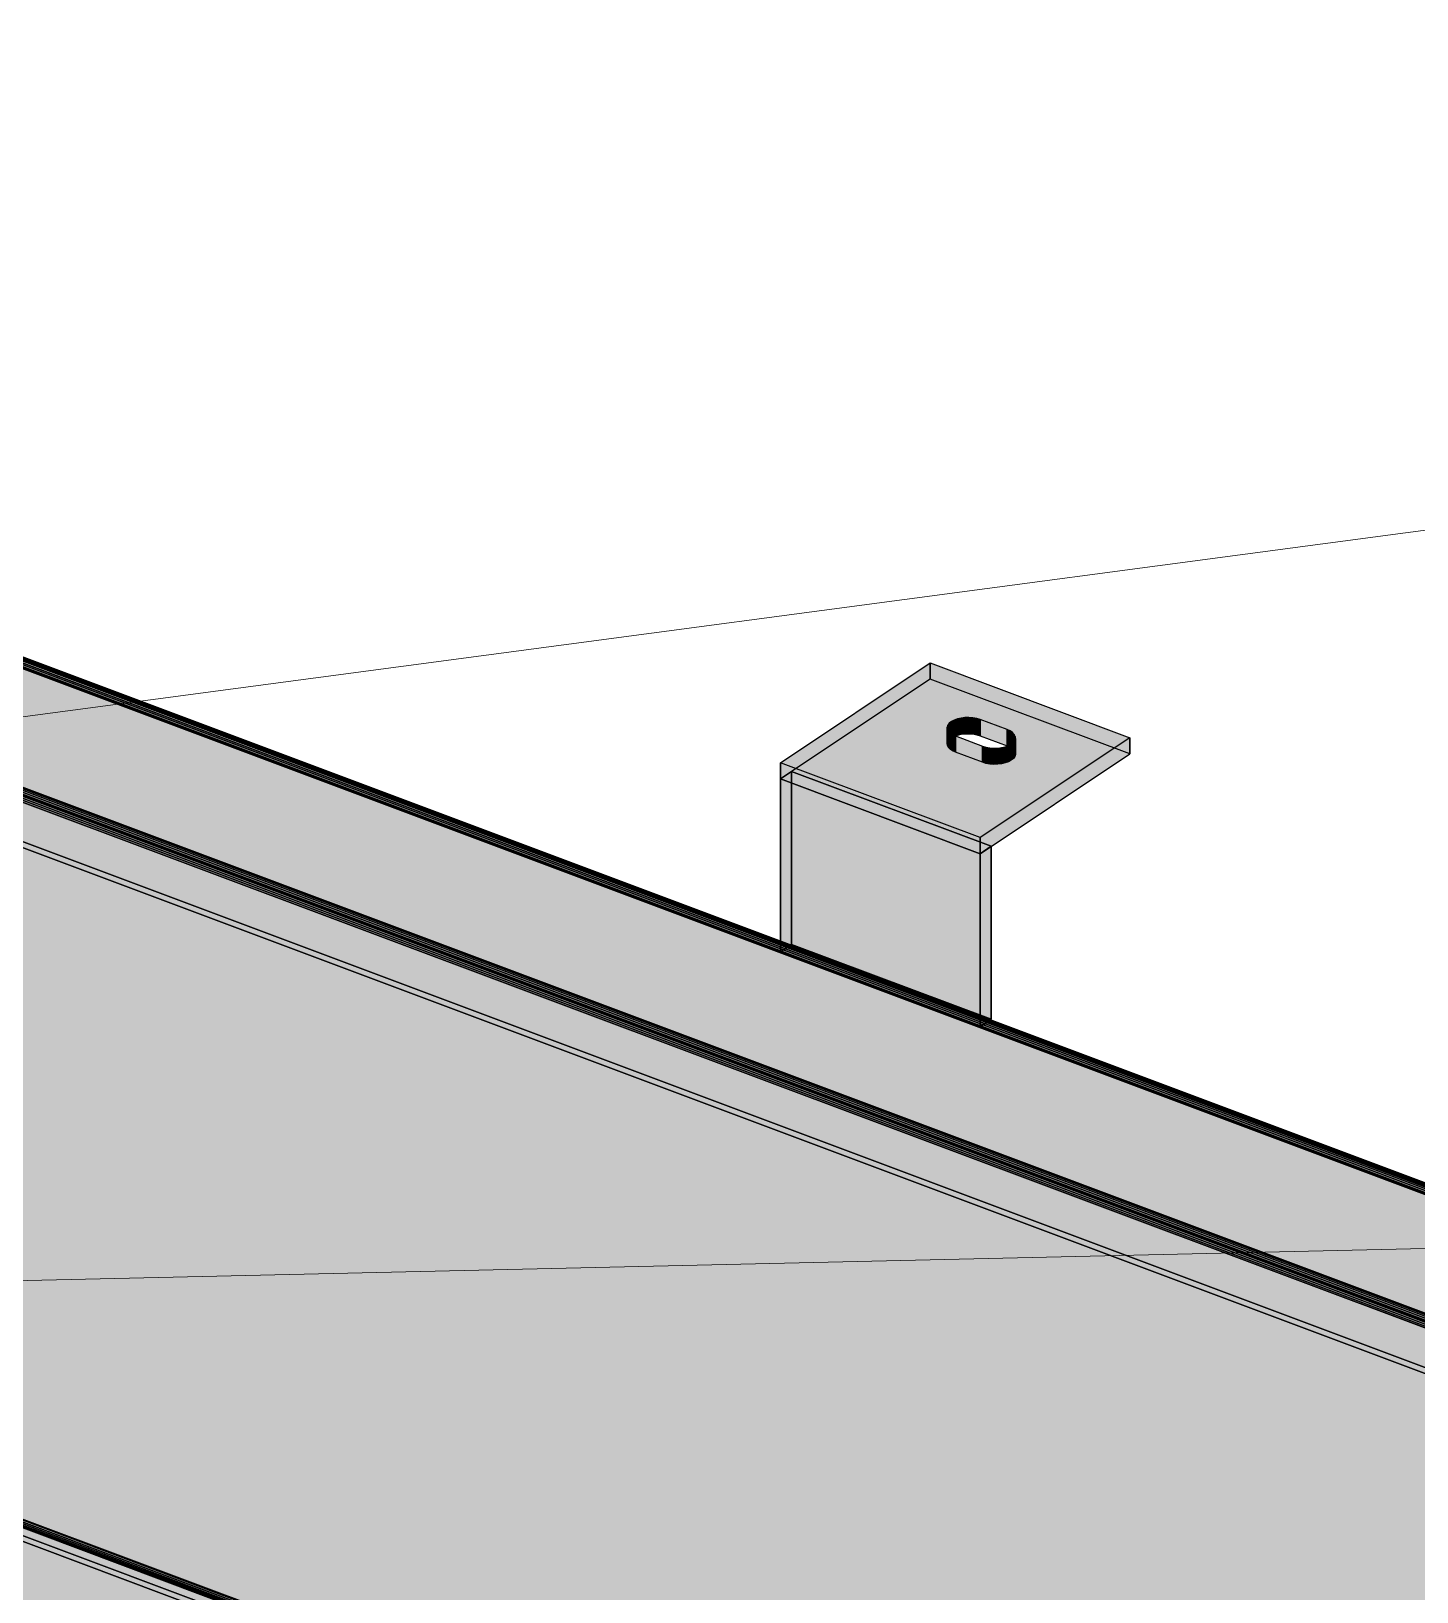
# Model space of a CAD drawing. Header units: millimetres. Extents: x 50 to 612415, y 2 to 4150.
# Drawn here: x 507176.1 to 507472.9, y 3066.1 to 3400.5 of the extents above; entities that cross this region are included whole.
import ezdxf

# ---------------------------------------------------------------- set-up
doc = ezdxf.new("R2010")
doc.units = ezdxf.units.MM
for name, color, linetype, lineweight in [('DIM', 7, 'Continuous', 13), ('HATCH', 8, 'Continuous', 9), ('OUTLINE', 7, 'Continuous', 25)]:
    doc.layers.add(name, color=color, linetype=linetype, lineweight=lineweight)

msp = doc.modelspace()

# ---------------------------------------------------------------- hatches: boundary and pattern name
at = {"layer": 'HATCH', "true_color": 0x617c87}
for points in [[(506463.463, 3532.508), (506437.09, 3514.926), (508531.174, 2729.645), (508557.547, 2747.227)], [(506438.529, 3512.651), (506464.901, 3530.233), (508556.108, 2746.03), (508529.735, 2728.448)], [(506465.121, 3530.022), (506490.45, 3338.131), (508395.612, 2623.695), (508556.01, 2745.938)], [(506492.302, 3337.242), (506466.973, 3529.133), (508555.973, 2745.758), (508395.575, 2623.515)], [(506438.501, 3512.555), (506438.499, 3512.581), (508529.661, 2728.395), (508529.64, 2728.379)], [(506438.516, 3512.639), (506438.529, 3512.651), (508529.735, 2728.448), (508529.72, 2728.438)], [(506445.4, 3498.899), (506446.603, 3499.701), (508521.501, 2721.614), (508520.298, 2720.812)], [(506459.211, 3346.347), (506458.008, 3345.545), (508389.006, 2621.421), (508390.209, 2622.223)], [(506490.422, 3338.039), (506472.242, 3325.918), (508377.338, 2611.507), (508395.518, 2623.628)], [(506490.434, 3338.05), (506490.422, 3338.039), (508395.518, 2623.628), (508395.533, 2623.638)], [(506473.681, 3323.643), (506491.861, 3335.763), (508394.079, 2622.431), (508375.899, 2610.311)], [(506491.861, 3335.763), (506492.057, 3335.944), (508394.32, 2622.595), (508394.079, 2622.431)]]:
    msp.add_hatch(color=145, dxfattribs=at).paths.add_polyline_path(points)
at = {"layer": 'HATCH', "true_color": 0x607b86}
for points in [[(506463.733, 3532.626), (506463.463, 3532.508), (508557.547, 2747.227), (508557.762, 2747.365)], [(506464.901, 3530.233), (506464.918, 3530.24), (508556.122, 2746.039), (508556.108, 2746.03)], [(506465.115, 3530.051), (506465.121, 3530.022), (508556.01, 2745.938), (508556.034, 2745.956)], [(506466.973, 3529.133), (506466.877, 3529.604), (508556.353, 2746.051), (508555.973, 2745.758)], [(506438.507, 3512.528), (506438.501, 3512.555), (508529.64, 2728.379), (508529.618, 2728.362)]]:
    msp.add_hatch(color=155, dxfattribs=at).paths.add_polyline_path(points)
at = {"layer": 'HATCH', "true_color": 0x5f7984}
for points in [[(506464.05, 3532.652), (506463.733, 3532.626), (508557.762, 2747.365), (508557.914, 2747.453)], [(506464.918, 3530.24), (506464.938, 3530.242), (508556.131, 2746.044), (508556.122, 2746.039)]]:
    msp.add_hatch(color=155, dxfattribs=at).paths.add_polyline_path(points)
at = {"layer": 'HATCH', "true_color": 0x5d7782}
for points in [[(506464.401, 3532.585), (506464.05, 3532.652), (508557.914, 2747.453), (508557.997, 2747.486)], [(506466.713, 3530.092), (506466.487, 3530.579), (508557.062, 2746.614), (508556.72, 2746.339)], [(506464.938, 3530.242), (506464.96, 3530.237), (508556.136, 2746.046), (508556.131, 2746.044)], [(506465.091, 3530.112), (506465.105, 3530.081), (508556.057, 2745.975), (508556.078, 2745.992)]]:
    msp.add_hatch(color=155, dxfattribs=at).paths.add_polyline_path(points)
at = {"layer": 'HATCH', "true_color": 0x5c7580}
for points in [[(506464.773, 3532.427), (506464.401, 3532.585), (508557.997, 2747.486), (508558.009, 2747.464)], [(506466.487, 3530.579), (506466.208, 3531.048), (508557.365, 2746.864), (508557.062, 2746.614)], [(506465.073, 3530.141), (506465.091, 3530.112), (508556.078, 2745.992), (508556.097, 2746.007)], [(506438.544, 3512.445), (506438.529, 3512.473), (508529.577, 2728.329), (508529.559, 2728.315)]]:
    msp.add_hatch(color=147, dxfattribs=at).paths.add_polyline_path(points)
at = {"layer": 'HATCH', "true_color": 0x59727d}
for points in [[(506465.154, 3532.185), (506464.773, 3532.427), (508558.009, 2747.464), (508557.948, 2747.387)], [(506464.983, 3530.227), (506465.007, 3530.212), (508556.133, 2746.04), (508556.137, 2746.045)]]:
    msp.add_hatch(color=147, dxfattribs=at).paths.add_polyline_path(points)
at = {"layer": 'HATCH', "true_color": 0x576f7a}
for points in [[(506465.528, 3531.866), (506465.154, 3532.185), (508557.948, 2747.387), (508557.816, 2747.258)], [(506465.884, 3531.482), (506465.528, 3531.866), (508557.816, 2747.258), (508557.62, 2747.081)], [(506465.007, 3530.212), (506465.031, 3530.192), (508556.125, 2746.032), (508556.133, 2746.04)], [(506465.031, 3530.192), (506465.053, 3530.168), (508556.113, 2746.021), (508556.125, 2746.032)]]:
    msp.add_hatch(color=147, dxfattribs=at).paths.add_polyline_path(points)
at = {"layer": 'HATCH', "true_color": 0x5a727d}
for points in [[(506466.208, 3531.048), (506465.884, 3531.482), (508557.62, 2747.081), (508557.365, 2746.864)], [(506465.053, 3530.168), (506465.073, 3530.141), (508556.097, 2746.007), (508556.113, 2746.021)]]:
    msp.add_hatch(color=147, dxfattribs=at).paths.add_polyline_path(points)
at = {"layer": 'HATCH', "true_color": 0x5b7580}
msp.add_hatch(color=147, dxfattribs=at).paths.add_polyline_path([(506464.96, 3530.237), (506464.983, 3530.227), (508556.137, 2746.045), (508556.136, 2746.046)])
at = {"layer": 'HATCH', "true_color": 0x5f7985}
for points in [[(506465.105, 3530.081), (506465.115, 3530.051), (508556.034, 2745.956), (508556.057, 2745.975)], [(506466.877, 3529.604), (506466.713, 3530.092), (508556.72, 2746.339), (508556.353, 2746.051)], [(506438.516, 3512.5), (506438.507, 3512.528), (508529.618, 2728.362), (508529.597, 2728.345)]]:
    msp.add_hatch(color=155, dxfattribs=at).paths.add_polyline_path(points)
at = {"layer": 'HATCH', "true_color": 0x617c88}
for points in [[(506436.635, 3514.042), (506436.632, 3513.611), (508529.817, 2728.666), (508530.203, 2728.954)], [(506437.09, 3514.926), (506436.869, 3514.713), (508530.895, 2729.453), (508531.174, 2729.645)], [(506490.45, 3338.131), (506490.451, 3338.107), (508395.591, 2623.679), (508395.612, 2623.695)], [(506492.327, 3336.849), (506492.302, 3337.242), (508395.575, 2623.515), (508395.235, 2623.258)]]:
    msp.add_hatch(color=145, dxfattribs=at).paths.add_polyline_path(points)
at = {"layer": 'HATCH', "true_color": 0x627d88}
for points in [[(506436.715, 3514.414), (506436.635, 3514.042), (508530.203, 2728.954), (508530.566, 2729.22)], [(506436.869, 3514.713), (506436.715, 3514.414), (508530.566, 2729.22), (508530.895, 2729.453)], [(506438.499, 3512.581), (506438.501, 3512.604), (508529.682, 2728.411), (508529.661, 2728.395)], [(506438.501, 3512.604), (506438.507, 3512.623), (508529.702, 2728.425), (508529.682, 2728.411)], [(506438.507, 3512.623), (506438.516, 3512.639), (508529.72, 2728.438), (508529.702, 2728.425)], [(506490.444, 3338.065), (506490.434, 3338.05), (508395.533, 2623.638), (508395.551, 2623.65)], [(506490.449, 3338.084), (506490.444, 3338.065), (508395.551, 2623.65), (508395.57, 2623.664)], [(506490.451, 3338.107), (506490.449, 3338.084), (508395.57, 2623.664), (508395.591, 2623.679)], [(506492.293, 3336.495), (506492.327, 3336.849), (508395.235, 2623.258), (508394.906, 2623.015)], [(506492.057, 3335.944), (506492.203, 3336.19), (508394.598, 2622.792), (508394.32, 2622.595)], [(506492.203, 3336.19), (506492.293, 3336.495), (508394.906, 2623.015), (508394.598, 2622.792)]]:
    msp.add_hatch(color=145, dxfattribs=at).paths.add_polyline_path(points)
at = {"layer": 'HATCH', "true_color": 0x617b87}
msp.add_hatch(color=155, dxfattribs=at).paths.add_polyline_path([(506436.632, 3513.611), (506436.705, 3513.136), (508529.425, 2728.366), (508529.817, 2728.666)])
at = {"layer": 'HATCH', "true_color": 0x607a85}
msp.add_hatch(color=155, dxfattribs=at).paths.add_polyline_path([(506436.705, 3513.136), (506436.852, 3512.638), (508529.041, 2728.066), (508529.425, 2728.366)])
at = {"layer": 'HATCH', "true_color": 0x5e7883}
for points in [[(506436.852, 3512.638), (506437.067, 3512.133), (508528.68, 2727.778), (508529.041, 2728.066)], [(506438.529, 3512.473), (506438.516, 3512.5), (508529.597, 2728.345), (508529.577, 2728.329)]]:
    msp.add_hatch(color=155, dxfattribs=at).paths.add_polyline_path(points)
at = {"layer": 'HATCH', "true_color": 0x5c7680}
msp.add_hatch(color=147, dxfattribs=at).paths.add_polyline_path([(506437.067, 3512.133), (506437.341, 3511.643), (508528.356, 2727.513), (508528.68, 2727.778)])
at = {"layer": 'HATCH', "true_color": 0x5b747f}
for points in [[(506437.341, 3511.643), (506445.4, 3498.899), (508520.298, 2720.812), (508528.356, 2727.513)], [(506446.603, 3499.701), (506438.544, 3512.445), (508529.559, 2728.315), (508521.501, 2721.614)], [(506458.008, 3345.545), (506470.863, 3325.215), (508376.151, 2610.732), (508389.006, 2621.421)], [(506472.066, 3326.017), (506459.211, 3346.347), (508390.209, 2622.223), (508377.353, 2611.534)]]:
    msp.add_hatch(color=147, dxfattribs=at).paths.add_polyline_path(points)
at = {"layer": 'HATCH', "true_color": 0x566e78}
msp.add_hatch(color=147, dxfattribs=at).paths.add_polyline_path([(506492.302, 3337.242), (506492.302, 3337.242), (508395.575, 2623.515), (508395.575, 2623.515)])
at = {"layer": 'HATCH', "true_color": 0x46848e}
for points in [[(507368.682, 3261.659), (507336.605, 3240.275), (507336.605, 3243.747), (507368.682, 3265.132)], [(507373.471, 3246.301), (507372.959, 3246.649), (507372.959, 3250.122), (507373.471, 3249.773)], [(507385.812, 3247.08), (507386.324, 3246.731), (507386.324, 3250.204), (507385.812, 3250.552)], [(507379.374, 3224.236), (507411.451, 3245.621), (507411.451, 3249.093), (507379.374, 3227.709)], [(507336.605, 3203.236), (507339.011, 3204.839), (507339.011, 3241.879), (507336.605, 3240.275)], [(507381.78, 3188.801), (507379.374, 3187.197), (507379.374, 3224.236), (507381.78, 3225.84)]]:
    msp.add_hatch(color=145, dxfattribs=at).paths.add_polyline_path(points)
at = {"layer": 'HATCH', "true_color": 0x468f99}
for points in [[(507336.605, 3243.747), (507368.682, 3265.132), (507372.388, 3250.933)], [(507368.682, 3265.132), (507376.995, 3253.447), (507376.131, 3253.428)], [(507368.682, 3265.132), (507377.849, 3253.381), (507376.995, 3253.447)], [(507376.131, 3253.428), (507375.291, 3253.326), (507368.682, 3265.132)], [(507375.291, 3253.326), (507374.507, 3253.143), (507368.682, 3265.132)], [(507374.507, 3253.143), (507373.81, 3252.887), (507368.682, 3265.132)], [(507373.81, 3252.887), (507373.226, 3252.568), (507368.682, 3265.132)], [(507368.682, 3265.132), (507373.226, 3252.568), (507372.778, 3252.199)], [(507368.682, 3265.132), (507372.778, 3252.199), (507372.482, 3251.793)], [(507368.682, 3265.132), (507372.482, 3251.793), (507372.351, 3251.365)], [(507368.682, 3265.132), (507411.451, 3249.093), (507377.849, 3253.381)], [(507368.682, 3265.132), (507372.351, 3251.365), (507372.388, 3250.933)], [(507372.388, 3247.461), (507368.682, 3261.659), (507336.605, 3240.275)], [(507376.131, 3249.956), (507376.995, 3249.975), (507368.682, 3261.659)], [(507376.995, 3249.975), (507377.849, 3249.909), (507368.682, 3261.659)], [(507368.682, 3261.659), (507375.291, 3249.853), (507376.131, 3249.956)], [(507368.682, 3261.659), (507374.507, 3249.67), (507375.291, 3249.853)], [(507368.682, 3261.659), (507373.81, 3249.415), (507374.507, 3249.67)], [(507368.682, 3261.659), (507373.226, 3249.096), (507373.81, 3249.415)], [(507372.778, 3248.726), (507373.226, 3249.096), (507368.682, 3261.659)], [(507372.482, 3248.32), (507372.778, 3248.726), (507368.682, 3261.659)], [(507372.351, 3247.893), (507372.482, 3248.32), (507368.682, 3261.659)], [(507377.849, 3249.909), (507411.451, 3245.621), (507368.682, 3261.659)], [(507372.388, 3247.461), (507372.351, 3247.893), (507368.682, 3261.659)], [(507411.451, 3249.093), (507378.662, 3253.234), (507377.849, 3253.381)], [(507411.451, 3249.093), (507379.401, 3253.009), (507378.662, 3253.234)], [(507411.451, 3249.093), (507385.175, 3250.844), (507379.401, 3253.009)], [(507336.605, 3243.747), (507372.388, 3250.933), (507372.594, 3250.513)], [(507336.605, 3243.747), (507372.594, 3250.513), (507372.959, 3250.122)], [(507336.605, 3243.747), (507372.959, 3250.122), (507373.471, 3249.773)], [(507336.605, 3243.747), (507373.471, 3249.773), (507374.108, 3249.481)], [(507377.849, 3249.909), (507378.662, 3249.761), (507411.451, 3245.621)], [(507378.662, 3249.761), (507379.401, 3249.537), (507411.451, 3245.621)], [(507411.451, 3249.093), (507385.812, 3250.552), (507385.175, 3250.844)], [(507411.451, 3249.093), (507386.324, 3250.204), (507385.812, 3250.552)], [(507411.451, 3249.093), (507386.689, 3249.812), (507386.324, 3250.204)], [(507411.451, 3249.093), (507386.895, 3249.392), (507386.689, 3249.812)], [(507336.605, 3243.747), (507374.108, 3249.481), (507379.882, 3247.316)], [(507372.594, 3247.041), (507372.388, 3247.461), (507336.605, 3240.275)], [(507336.605, 3243.747), (507379.882, 3247.316), (507380.621, 3247.092)], [(507336.605, 3243.747), (507380.621, 3247.092), (507381.434, 3246.944)], [(507372.959, 3246.649), (507372.594, 3247.041), (507336.605, 3240.275)], [(507336.605, 3243.747), (507381.434, 3246.944), (507382.288, 3246.878)], [(507336.605, 3243.747), (507382.288, 3246.878), (507383.152, 3246.897)], [(507379.374, 3227.709), (507336.605, 3243.747), (507383.152, 3246.897)], [(507373.471, 3246.301), (507372.959, 3246.649), (507336.605, 3240.275)], [(507411.451, 3249.093), (507379.374, 3227.709), (507386.801, 3248.533)], [(507379.374, 3227.709), (507386.505, 3248.126), (507386.801, 3248.533)], [(507379.374, 3227.709), (507386.057, 3247.757), (507386.505, 3248.126)], [(507379.374, 3227.709), (507385.473, 3247.438), (507386.057, 3247.757)], [(507379.374, 3227.709), (507384.776, 3247.182), (507385.473, 3247.438)], [(507379.374, 3227.709), (507383.992, 3247), (507384.776, 3247.182)], [(507379.374, 3227.709), (507383.152, 3246.897), (507383.992, 3247)], [(507379.401, 3249.537), (507385.175, 3247.372), (507411.451, 3245.621)], [(507385.175, 3247.372), (507385.812, 3247.08), (507411.451, 3245.621)], [(507385.812, 3247.08), (507386.324, 3246.731), (507411.451, 3245.621)], [(507386.324, 3246.731), (507386.689, 3246.339), (507411.451, 3245.621)], [(507386.689, 3246.339), (507386.895, 3245.919), (507411.451, 3245.621)], [(507411.451, 3249.093), (507386.801, 3248.533), (507386.932, 3248.96)], [(507411.451, 3249.093), (507386.932, 3248.96), (507386.895, 3249.392)], [(507374.108, 3246.009), (507373.471, 3246.301), (507336.605, 3240.275)], [(507379.882, 3243.843), (507374.108, 3246.009), (507336.605, 3240.275)], [(507380.621, 3243.619), (507379.882, 3243.843), (507336.605, 3240.275)], [(507381.434, 3243.471), (507380.621, 3243.619), (507336.605, 3240.275)], [(507382.288, 3243.406), (507381.434, 3243.471), (507336.605, 3240.275)], [(507383.152, 3243.424), (507382.288, 3243.406), (507336.605, 3240.275)], [(507383.152, 3243.424), (507336.605, 3240.275), (507379.374, 3224.236)], [(507386.801, 3245.06), (507379.374, 3224.236), (507411.451, 3245.621)], [(507386.801, 3245.06), (507386.505, 3244.654), (507379.374, 3224.236)], [(507386.505, 3244.654), (507386.057, 3244.284), (507379.374, 3224.236)], [(507386.057, 3244.284), (507385.473, 3243.966), (507379.374, 3224.236)], [(507385.473, 3243.966), (507384.776, 3243.71), (507379.374, 3224.236)], [(507384.776, 3243.71), (507383.992, 3243.527), (507379.374, 3224.236)], [(507383.992, 3243.527), (507383.152, 3243.424), (507379.374, 3224.236)], [(507386.932, 3245.488), (507386.801, 3245.06), (507411.451, 3245.621)], [(507386.895, 3245.919), (507386.932, 3245.488), (507411.451, 3245.621)], [(507336.605, 3240.275), (507339.011, 3241.879), (507381.78, 3225.84)], [(507336.605, 3240.275), (507381.78, 3225.84), (507379.374, 3224.236)], [(507381.78, 3188.801), (507339.011, 3204.839), (507336.605, 3203.236)], [(507379.374, 3187.197), (507381.78, 3188.801), (507336.605, 3203.236)]]:
    msp.add_hatch(color=135, dxfattribs=at).paths.add_polyline_path(points)
at = {"layer": 'HATCH', "true_color": 0x468690}
for points in [[(507411.451, 3245.621), (507368.682, 3261.659), (507368.682, 3265.132), (507411.451, 3249.093)], [(507373.81, 3249.415), (507374.507, 3249.67), (507374.507, 3253.143), (507373.81, 3252.887)], [(507379.401, 3249.537), (507385.175, 3247.372), (507385.175, 3250.844), (507379.401, 3253.009)], [(507379.882, 3243.843), (507374.108, 3246.009), (507374.108, 3249.481), (507379.882, 3247.316)], [(507385.473, 3243.966), (507384.776, 3243.71), (507384.776, 3247.182), (507385.473, 3247.438)], [(507336.605, 3240.275), (507379.374, 3224.236), (507379.374, 3227.709), (507336.605, 3243.747)], [(507379.374, 3187.197), (507336.605, 3203.236), (507336.605, 3240.275), (507379.374, 3224.236)], [(507339.011, 3204.839), (507381.78, 3188.801), (507381.78, 3225.84), (507339.011, 3241.879)]]:
    msp.add_hatch(color=145, dxfattribs=at).paths.add_polyline_path(points)
at = {"layer": 'HATCH', "true_color": 0x468791}
for points in [[(507374.507, 3249.67), (507375.291, 3249.853), (507375.291, 3253.326), (507374.507, 3253.143)], [(507377.849, 3249.909), (507378.662, 3249.761), (507378.662, 3253.234), (507377.849, 3253.381)], [(507378.662, 3249.761), (507379.401, 3249.537), (507379.401, 3253.009), (507378.662, 3253.234)], [(507380.621, 3243.619), (507379.882, 3243.843), (507379.882, 3247.316), (507380.621, 3247.092)], [(507381.434, 3243.471), (507380.621, 3243.619), (507380.621, 3247.092), (507381.434, 3246.944)], [(507384.776, 3243.71), (507383.992, 3243.527), (507383.992, 3247), (507384.776, 3247.182)]]:
    msp.add_hatch(color=145, dxfattribs=at).paths.add_polyline_path(points)
at = {"layer": 'HATCH', "true_color": 0x468892}
for points in [[(507375.291, 3249.853), (507376.131, 3249.956), (507376.131, 3253.428), (507375.291, 3253.326)], [(507376.131, 3249.956), (507376.995, 3249.975), (507376.995, 3253.447), (507376.131, 3253.428)], [(507376.995, 3249.975), (507377.849, 3249.909), (507377.849, 3253.381), (507376.995, 3253.447)], [(507382.288, 3243.406), (507381.434, 3243.471), (507381.434, 3246.944), (507382.288, 3246.878)], [(507383.152, 3243.424), (507382.288, 3243.406), (507382.288, 3246.878), (507383.152, 3246.897)], [(507383.992, 3243.527), (507383.152, 3243.424), (507383.152, 3246.897), (507383.992, 3247)]]:
    msp.add_hatch(color=145, dxfattribs=at).paths.add_polyline_path(points)
at = {"layer": 'HATCH', "true_color": 0x46808a}
for points in [[(507372.351, 3247.893), (507372.482, 3248.32), (507372.482, 3251.793), (507372.351, 3251.365)], [(507386.932, 3245.488), (507386.801, 3245.06), (507386.801, 3248.533), (507386.932, 3248.96)]]:
    msp.add_hatch(color=137, dxfattribs=at).paths.add_polyline_path(points)
at = {"layer": 'HATCH', "true_color": 0x467f89}
for points in [[(507372.388, 3247.461), (507372.351, 3247.893), (507372.351, 3251.365), (507372.388, 3250.933)], [(507386.895, 3245.919), (507386.932, 3245.488), (507386.932, 3248.96), (507386.895, 3249.392)]]:
    msp.add_hatch(color=137, dxfattribs=at).paths.add_polyline_path(points)
at = {"layer": 'HATCH', "true_color": 0x46818b}
for points in [[(507372.594, 3247.041), (507372.388, 3247.461), (507372.388, 3250.933), (507372.594, 3250.513)], [(507386.689, 3246.339), (507386.895, 3245.919), (507386.895, 3249.392), (507386.689, 3249.812)]]:
    msp.add_hatch(color=137, dxfattribs=at).paths.add_polyline_path(points)
at = {"layer": 'HATCH', "true_color": 0x46828c}
for points in [[(507372.482, 3248.32), (507372.778, 3248.726), (507372.778, 3252.199), (507372.482, 3251.793)], [(507386.801, 3245.06), (507386.505, 3244.654), (507386.505, 3248.126), (507386.801, 3248.533)]]:
    msp.add_hatch(color=145, dxfattribs=at).paths.add_polyline_path(points)
at = {"layer": 'HATCH', "true_color": 0x46838c}
for points in [[(507372.959, 3246.649), (507372.594, 3247.041), (507372.594, 3250.513), (507372.959, 3250.122)], [(507386.324, 3246.731), (507386.689, 3246.339), (507386.689, 3249.812), (507386.324, 3250.204)]]:
    msp.add_hatch(color=145, dxfattribs=at).paths.add_polyline_path(points)
at = {"layer": 'HATCH', "true_color": 0x46848d}
for points in [[(507372.778, 3248.726), (507373.226, 3249.096), (507373.226, 3252.568), (507372.778, 3252.199)], [(507386.505, 3244.654), (507386.057, 3244.284), (507386.057, 3247.757), (507386.505, 3248.126)]]:
    msp.add_hatch(color=145, dxfattribs=at).paths.add_polyline_path(points)
at = {"layer": 'HATCH', "true_color": 0x46858f}
for points in [[(507373.226, 3249.096), (507373.81, 3249.415), (507373.81, 3252.887), (507373.226, 3252.568)], [(507386.057, 3244.284), (507385.473, 3243.966), (507385.473, 3247.438), (507386.057, 3247.757)]]:
    msp.add_hatch(color=145, dxfattribs=at).paths.add_polyline_path(points)
at = {"layer": 'HATCH', "true_color": 0x46868f}
for points in [[(507374.108, 3246.009), (507373.471, 3246.301), (507373.471, 3249.773), (507374.108, 3249.481)], [(507385.175, 3247.372), (507385.812, 3247.08), (507385.812, 3250.552), (507385.175, 3250.844)]]:
    msp.add_hatch(color=145, dxfattribs=at).paths.add_polyline_path(points)

# ---------------------------------------------------------------- linework, layer by layer
at = {"layer": 'DIM'}
for points in [[(506303.463, 3137.708), (508800, 3470), (508900, 3470)], [(506224.149, 3111.023), (508800, 3170), (508900, 3170)]]:
    msp.add_lwpolyline(points, dxfattribs=at)
at = {"layer": 'OUTLINE', "color": 139, "true_color": 0x42544a}
for p, q in [((506463.463, 3532.508), (508557.547, 2747.227)), ((508557.547, 2747.227), (506463.463, 3532.508)), ((506463.733, 3532.626), (508557.762, 2747.365)), ((508557.762, 2747.365), (506463.733, 3532.626)), ((506464.05, 3532.652), (508557.914, 2747.453)), ((508557.914, 2747.453), (506464.05, 3532.652)), ((506464.401, 3532.585), (508557.997, 2747.486)), ((508557.997, 2747.486), (506464.401, 3532.585)), ((506464.773, 3532.427), (508558.009, 2747.464)), ((508558.009, 2747.464), (506464.773, 3532.427)), ((506465.154, 3532.185), (508557.948, 2747.387)), ((508557.948, 2747.387), (506465.154, 3532.185)), ((506465.528, 3531.866), (508557.816, 2747.258)), ((508557.816, 2747.258), (506465.528, 3531.866)), ((506465.884, 3531.482), (508557.62, 2747.081)), ((508557.62, 2747.081), (506465.884, 3531.482)), ((506466.208, 3531.048), (508557.365, 2746.864)), ((508557.365, 2746.864), (506466.208, 3531.048)), ((506466.487, 3530.579), (508557.062, 2746.614)), ((508557.062, 2746.614), (506466.487, 3530.579)), ((508556.108, 2746.03), (506464.901, 3530.233)), ((506464.901, 3530.233), (508556.108, 2746.03)), ((508556.122, 2746.039), (506464.918, 3530.24)), ((506464.918, 3530.24), (508556.122, 2746.039)), ((508556.131, 2746.044), (506464.938, 3530.242)), ((506464.938, 3530.242), (508556.131, 2746.044)), ((508556.136, 2746.046), (506464.96, 3530.237)), ((506464.96, 3530.237), (508556.136, 2746.046)), ((508556.137, 2746.045), (506464.983, 3530.227)), ((506464.983, 3530.227), (508556.137, 2746.045)), ((508556.133, 2746.04), (506465.007, 3530.212)), ((506465.007, 3530.212), (508556.133, 2746.04)), ((508556.125, 2746.032), (506465.031, 3530.192)), ((506465.031, 3530.192), (508556.125, 2746.032)), ((508556.113, 2746.021), (506465.053, 3530.168)), ((506465.053, 3530.168), (508556.113, 2746.021)), ((508556.097, 2746.007), (506465.073, 3530.141)), ((506465.073, 3530.141), (508556.097, 2746.007)), ((508556.078, 2745.992), (506465.091, 3530.112)), ((506465.091, 3530.112), (508556.078, 2745.992)), ((508556.057, 2745.975), (506465.105, 3530.081)), ((506465.105, 3530.081), (508556.057, 2745.975)), ((508556.034, 2745.956), (506465.115, 3530.051)), ((506465.115, 3530.051), (508556.034, 2745.956)), ((506465.121, 3530.022), (508556.01, 2745.938)), ((508556.01, 2745.938), (506465.121, 3530.022)), ((506466.713, 3530.092), (508556.72, 2746.339)), ((508556.72, 2746.339), (506466.713, 3530.092)), ((506466.877, 3529.604), (508556.353, 2746.051)), ((508556.353, 2746.051), (506466.877, 3529.604)), ((508555.973, 2745.758), (506466.973, 3529.133)), ((506466.973, 3529.133), (508555.973, 2745.758)), ((506436.635, 3514.042), (508530.203, 2728.954)), ((508530.203, 2728.954), (506436.635, 3514.042)), ((506436.715, 3514.414), (508530.566, 2729.22)), ((508530.566, 2729.22), (506436.715, 3514.414)), ((506436.869, 3514.713), (508530.895, 2729.453)), ((508530.895, 2729.453), (506436.869, 3514.713)), ((506437.09, 3514.926), (508531.174, 2729.645)), ((508531.174, 2729.645), (506437.09, 3514.926)), ((506436.632, 3513.611), (508529.817, 2728.666)), ((508529.817, 2728.666), (506436.632, 3513.611)), ((508529.425, 2728.366), (506436.705, 3513.136)), ((506436.705, 3513.136), (508529.425, 2728.366)), ((508529.041, 2728.066), (506436.852, 3512.638)), ((506436.852, 3512.638), (508529.041, 2728.066)), ((508528.68, 2727.778), (506437.067, 3512.133)), ((506437.067, 3512.133), (508528.68, 2727.778)), ((508528.356, 2727.513), (506437.341, 3511.643)), ((506437.341, 3511.643), (508528.356, 2727.513)), ((508529.661, 2728.395), (506438.499, 3512.581)), ((506438.499, 3512.581), (508529.661, 2728.395)), ((508529.682, 2728.411), (506438.501, 3512.604)), ((506438.501, 3512.604), (508529.682, 2728.411)), ((508529.64, 2728.379), (506438.501, 3512.555)), ((506438.501, 3512.555), (508529.64, 2728.379)), ((508529.702, 2728.425), (506438.507, 3512.623)), ((506438.507, 3512.623), (508529.702, 2728.425)), ((506438.507, 3512.528), (508529.618, 2728.362)), ((508529.618, 2728.362), (506438.507, 3512.528)), ((508529.72, 2728.438), (506438.516, 3512.639)), ((506438.516, 3512.639), (508529.72, 2728.438)), ((506438.516, 3512.5), (508529.597, 2728.345)), ((508529.597, 2728.345), (506438.516, 3512.5)), ((508529.735, 2728.448), (506438.529, 3512.651)), ((506438.529, 3512.651), (508529.735, 2728.448)), ((506438.529, 3512.473), (508529.577, 2728.329)), ((508529.577, 2728.329), (506438.529, 3512.473)), ((506438.544, 3512.445), (508529.559, 2728.315)), ((508529.559, 2728.315), (506438.544, 3512.445)), ((508520.298, 2720.812), (506445.4, 3498.899)), ((506445.4, 3498.899), (508520.298, 2720.812)), ((506446.603, 3499.701), (508521.501, 2721.614)), ((508521.501, 2721.614), (506446.603, 3499.701)), ((508389.006, 2621.421), (506458.008, 3345.545)), ((506458.008, 3345.545), (508389.006, 2621.421)), ((506459.211, 3346.347), (508390.209, 2622.223)), ((508390.209, 2622.223), (506459.211, 3346.347)), ((506490.422, 3338.039), (508395.518, 2623.628)), ((508395.518, 2623.628), (506490.422, 3338.039)), ((506490.434, 3338.05), (508395.533, 2623.638)), ((508395.533, 2623.638), (506490.434, 3338.05)), ((506490.444, 3338.065), (508395.551, 2623.65)), ((508395.551, 2623.65), (506490.444, 3338.065)), ((506490.449, 3338.084), (508395.57, 2623.664)), ((508395.57, 2623.664), (506490.449, 3338.084)), ((506490.45, 3338.131), (508395.612, 2623.695)), ((508395.612, 2623.695), (506490.45, 3338.131)), ((506490.451, 3338.107), (508395.591, 2623.679)), ((508395.591, 2623.679), (506490.451, 3338.107)), ((508395.575, 2623.515), (506492.302, 3337.242)), ((506492.302, 3337.242), (508395.575, 2623.515)), ((508395.575, 2623.515), (506492.302, 3337.242)), ((506492.302, 3337.242), (508395.575, 2623.515)), ((508395.235, 2623.258), (506492.327, 3336.849)), ((506492.327, 3336.849), (508395.235, 2623.258)), ((508394.079, 2622.431), (506491.861, 3335.763)), ((506491.861, 3335.763), (508394.079, 2622.431)), ((508394.32, 2622.595), (506492.057, 3335.944)), ((506492.057, 3335.944), (508394.32, 2622.595)), ((508394.598, 2622.792), (506492.203, 3336.19)), ((506492.203, 3336.19), (508394.598, 2622.792)), ((508394.906, 2623.015), (506492.293, 3336.495)), ((506492.293, 3336.495), (508394.906, 2623.015)), ((507336.605, 3243.747), (507368.682, 3265.132)), ((507336.605, 3243.747), (507368.682, 3265.132)), ((507368.682, 3261.659), (507368.682, 3265.132)), ((507368.682, 3265.132), (507411.451, 3249.093)), ((507368.682, 3265.132), (507411.451, 3249.093)), ((507368.682, 3265.132), (507368.682, 3261.659)), ((507368.682, 3261.659), (507336.605, 3240.275)), ((507368.682, 3261.659), (507336.605, 3240.275)), ((507411.451, 3245.621), (507368.682, 3261.659)), ((507411.451, 3245.621), (507368.682, 3261.659)), ((507374.507, 3253.143), (507373.81, 3252.887)), ((507374.507, 3253.143), (507373.81, 3252.887)), ((507375.291, 3253.326), (507374.507, 3253.143)), ((507375.291, 3253.326), (507374.507, 3253.143)), ((507374.507, 3253.143), (507374.507, 3249.67)), ((507374.507, 3249.67), (507374.507, 3253.143)), ((507376.131, 3253.428), (507375.291, 3253.326)), ((507376.131, 3253.428), (507375.291, 3253.326)), ((507375.291, 3253.326), (507375.291, 3249.853)), ((507375.291, 3249.853), (507375.291, 3253.326)), ((507376.995, 3253.447), (507376.131, 3253.428)), ((507376.995, 3253.447), (507376.131, 3253.428)), ((507376.131, 3253.428), (507376.131, 3249.956)), ((507376.131, 3249.956), (507376.131, 3253.428)), ((507377.849, 3253.381), (507376.995, 3253.447)), ((507376.995, 3249.975), (507376.995, 3253.447)), ((507377.849, 3253.381), (507376.995, 3253.447)), ((507376.995, 3253.447), (507376.995, 3249.975)), ((507377.849, 3249.909), (507377.849, 3253.381)), ((507378.662, 3253.234), (507377.849, 3253.381)), ((507377.849, 3253.381), (507377.849, 3249.909)), ((507378.662, 3253.234), (507377.849, 3253.381)), ((507378.662, 3249.761), (507378.662, 3253.234)), ((507379.401, 3253.009), (507378.662, 3253.234)), ((507378.662, 3253.234), (507378.662, 3249.761)), ((507379.401, 3253.009), (507378.662, 3253.234)), ((507379.401, 3249.537), (507379.401, 3253.009)), ((507385.175, 3250.844), (507379.401, 3253.009)), ((507379.401, 3253.009), (507379.401, 3249.537)), ((507385.175, 3250.844), (507379.401, 3253.009)), ((507372.482, 3251.793), (507372.351, 3251.365)), ((507372.482, 3251.793), (507372.351, 3251.365)), ((507372.351, 3251.365), (507372.388, 3250.933)), ((507372.351, 3251.365), (507372.351, 3247.893)), ((507372.351, 3247.893), (507372.351, 3251.365)), ((507372.351, 3251.365), (507372.388, 3250.933)), ((507372.388, 3250.933), (507372.388, 3247.461)), ((507372.388, 3247.461), (507372.388, 3250.933)), ((507372.388, 3250.933), (507372.594, 3250.513)), ((507372.388, 3250.933), (507372.594, 3250.513)), ((507372.778, 3252.199), (507372.482, 3251.793)), ((507372.778, 3252.199), (507372.482, 3251.793)), ((507372.482, 3251.793), (507372.482, 3248.32)), ((507372.482, 3248.32), (507372.482, 3251.793)), ((507372.594, 3250.513), (507372.594, 3247.041)), ((507372.594, 3247.041), (507372.594, 3250.513)), ((507372.594, 3250.513), (507372.959, 3250.122)), ((507372.594, 3250.513), (507372.959, 3250.122)), ((507373.226, 3252.568), (507372.778, 3252.199)), ((507373.226, 3252.568), (507372.778, 3252.199)), ((507372.778, 3252.199), (507372.778, 3248.726)), ((507372.778, 3248.726), (507372.778, 3252.199)), ((507372.959, 3250.122), (507372.959, 3246.649)), ((507372.959, 3246.649), (507372.959, 3250.122)), ((507372.959, 3250.122), (507373.471, 3249.773)), ((507372.959, 3250.122), (507373.471, 3249.773)), ((507373.81, 3252.887), (507373.226, 3252.568)), ((507373.81, 3252.887), (507373.226, 3252.568)), ((507373.226, 3252.568), (507373.226, 3249.096)), ((507373.226, 3249.096), (507373.226, 3252.568)), ((507373.471, 3249.773), (507373.471, 3246.301)), ((507373.471, 3246.301), (507373.471, 3249.773)), ((507373.471, 3249.773), (507374.108, 3249.481)), ((507373.471, 3249.773), (507374.108, 3249.481)), ((507373.81, 3252.887), (507373.81, 3249.415)), ((507373.81, 3249.415), (507373.81, 3252.887)), ((507373.81, 3249.415), (507374.507, 3249.67)), ((507373.81, 3249.415), (507374.507, 3249.67)), ((507374.507, 3249.67), (507375.291, 3249.853)), ((507374.507, 3249.67), (507375.291, 3249.853)), ((507375.291, 3249.853), (507376.131, 3249.956)), ((507375.291, 3249.853), (507376.131, 3249.956)), ((507376.131, 3249.956), (507376.995, 3249.975)), ((507376.131, 3249.956), (507376.995, 3249.975)), ((507376.995, 3249.975), (507377.849, 3249.909)), ((507376.995, 3249.975), (507377.849, 3249.909)), ((507377.849, 3249.909), (507378.662, 3249.761)), ((507377.849, 3249.909), (507378.662, 3249.761)), ((507378.662, 3249.761), (507379.401, 3249.537)), ((507378.662, 3249.761), (507379.401, 3249.537)), ((507385.175, 3247.372), (507385.175, 3250.844)), ((507385.812, 3250.552), (507385.175, 3250.844)), ((507385.175, 3250.844), (507385.175, 3247.372)), ((507385.812, 3250.552), (507385.175, 3250.844)), ((507385.812, 3247.08), (507385.812, 3250.552)), ((507386.324, 3250.204), (507385.812, 3250.552)), ((507385.812, 3250.552), (507385.812, 3247.08)), ((507386.324, 3250.204), (507385.812, 3250.552)), ((507386.324, 3246.731), (507386.324, 3250.204)), ((507386.689, 3249.812), (507386.324, 3250.204)), ((507386.324, 3250.204), (507386.324, 3246.731)), ((507386.689, 3249.812), (507386.324, 3250.204)), ((507386.689, 3246.339), (507386.689, 3249.812)), ((507386.895, 3249.392), (507386.689, 3249.812)), ((507386.689, 3249.812), (507386.689, 3246.339)), ((507386.895, 3249.392), (507386.689, 3249.812)), ((507372.351, 3247.893), (507372.482, 3248.32)), ((507372.351, 3247.893), (507372.482, 3248.32)), ((507372.388, 3247.461), (507372.351, 3247.893)), ((507372.388, 3247.461), (507372.351, 3247.893)), ((507372.594, 3247.041), (507372.388, 3247.461)), ((507372.594, 3247.041), (507372.388, 3247.461)), ((507372.482, 3248.32), (507372.778, 3248.726)), ((507372.482, 3248.32), (507372.778, 3248.726)), ((507372.959, 3246.649), (507372.594, 3247.041)), ((507372.959, 3246.649), (507372.594, 3247.041)), ((507372.778, 3248.726), (507373.226, 3249.096)), ((507372.778, 3248.726), (507373.226, 3249.096)), ((507373.471, 3246.301), (507372.959, 3246.649)), ((507373.471, 3246.301), (507372.959, 3246.649)), ((507373.226, 3249.096), (507373.81, 3249.415)), ((507373.226, 3249.096), (507373.81, 3249.415)), ((507374.108, 3249.481), (507374.108, 3246.009)), ((507374.108, 3246.009), (507374.108, 3249.481)), ((507374.108, 3249.481), (507379.882, 3247.316)), ((507374.108, 3249.481), (507379.882, 3247.316)), ((507411.451, 3249.093), (507379.374, 3227.709)), ((507411.451, 3249.093), (507379.374, 3227.709)), ((507379.401, 3249.537), (507385.175, 3247.372)), ((507379.401, 3249.537), (507385.175, 3247.372)), ((507379.882, 3247.316), (507379.882, 3243.843)), ((507379.882, 3243.843), (507379.882, 3247.316)), ((507379.882, 3247.316), (507380.621, 3247.092)), ((507379.882, 3247.316), (507380.621, 3247.092)), ((507380.621, 3247.092), (507380.621, 3243.619)), ((507380.621, 3243.619), (507380.621, 3247.092)), ((507380.621, 3247.092), (507381.434, 3246.944)), ((507380.621, 3247.092), (507381.434, 3246.944)), ((507381.434, 3246.944), (507381.434, 3243.471)), ((507381.434, 3243.471), (507381.434, 3246.944)), ((507381.434, 3246.944), (507382.288, 3246.878)), ((507381.434, 3246.944), (507382.288, 3246.878)), ((507382.288, 3246.878), (507383.152, 3246.897)), ((507382.288, 3246.878), (507383.152, 3246.897)), ((507382.288, 3246.878), (507382.288, 3243.406)), ((507382.288, 3243.406), (507382.288, 3246.878)), ((507383.152, 3246.897), (507383.992, 3247)), ((507383.152, 3246.897), (507383.992, 3247)), ((507383.152, 3243.424), (507383.152, 3246.897)), ((507383.152, 3246.897), (507383.152, 3243.424)), ((507383.992, 3247), (507384.776, 3247.182)), ((507383.992, 3247), (507384.776, 3247.182)), ((507383.992, 3243.527), (507383.992, 3247)), ((507383.992, 3247), (507383.992, 3243.527)), ((507384.776, 3247.182), (507385.473, 3247.438)), ((507384.776, 3247.182), (507385.473, 3247.438)), ((507384.776, 3243.71), (507384.776, 3247.182)), ((507384.776, 3247.182), (507384.776, 3243.71)), ((507385.175, 3247.372), (507385.812, 3247.08)), ((507385.175, 3247.372), (507385.812, 3247.08)), ((507385.473, 3247.438), (507386.057, 3247.757)), ((507385.473, 3247.438), (507386.057, 3247.757)), ((507385.473, 3243.966), (507385.473, 3247.438)), ((507385.473, 3247.438), (507385.473, 3243.966)), ((507385.812, 3247.08), (507386.324, 3246.731)), ((507385.812, 3247.08), (507386.324, 3246.731)), ((507386.057, 3247.757), (507386.505, 3248.126)), ((507386.057, 3247.757), (507386.505, 3248.126)), ((507386.057, 3244.284), (507386.057, 3247.757)), ((507386.057, 3247.757), (507386.057, 3244.284)), ((507386.324, 3246.731), (507386.689, 3246.339)), ((507386.324, 3246.731), (507386.689, 3246.339)), ((507386.505, 3248.126), (507386.801, 3248.533)), ((507386.505, 3248.126), (507386.801, 3248.533)), ((507386.505, 3244.654), (507386.505, 3248.126)), ((507386.505, 3248.126), (507386.505, 3244.654)), ((507386.689, 3246.339), (507386.895, 3245.919)), ((507386.689, 3246.339), (507386.895, 3245.919)), ((507386.801, 3248.533), (507386.932, 3248.96)), ((507386.801, 3248.533), (507386.932, 3248.96)), ((507386.801, 3245.06), (507386.801, 3248.533)), ((507386.801, 3248.533), (507386.801, 3245.06)), ((507386.895, 3245.919), (507386.895, 3249.392)), ((507386.932, 3248.96), (507386.895, 3249.392)), ((507386.895, 3249.392), (507386.895, 3245.919)), ((507386.932, 3248.96), (507386.895, 3249.392)), ((507386.932, 3245.488), (507386.932, 3248.96)), ((507386.932, 3248.96), (507386.932, 3245.488)), ((507411.451, 3249.093), (507411.451, 3245.621)), ((507411.451, 3245.621), (507411.451, 3249.093)), ((507336.605, 3240.275), (507336.605, 3243.747)), ((507379.374, 3227.709), (507336.605, 3243.747)), ((507379.374, 3227.709), (507336.605, 3243.747)), ((507336.605, 3243.747), (507336.605, 3240.275)), ((507374.108, 3246.009), (507373.471, 3246.301)), ((507374.108, 3246.009), (507373.471, 3246.301)), ((507379.882, 3243.843), (507374.108, 3246.009)), ((507379.882, 3243.843), (507374.108, 3246.009)), ((507379.374, 3224.236), (507411.451, 3245.621)), ((507379.374, 3224.236), (507411.451, 3245.621)), ((507380.621, 3243.619), (507379.882, 3243.843)), ((507380.621, 3243.619), (507379.882, 3243.843)), ((507381.434, 3243.471), (507380.621, 3243.619)), ((507381.434, 3243.471), (507380.621, 3243.619)), ((507382.288, 3243.406), (507381.434, 3243.471)), ((507382.288, 3243.406), (507381.434, 3243.471)), ((507383.152, 3243.424), (507382.288, 3243.406)), ((507383.152, 3243.424), (507382.288, 3243.406)), ((507383.992, 3243.527), (507383.152, 3243.424)), ((507383.992, 3243.527), (507383.152, 3243.424)), ((507384.776, 3243.71), (507383.992, 3243.527)), ((507384.776, 3243.71), (507383.992, 3243.527)), ((507385.473, 3243.966), (507384.776, 3243.71)), ((507385.473, 3243.966), (507384.776, 3243.71)), ((507386.057, 3244.284), (507385.473, 3243.966)), ((507386.057, 3244.284), (507385.473, 3243.966)), ((507386.505, 3244.654), (507386.057, 3244.284)), ((507386.505, 3244.654), (507386.057, 3244.284)), ((507386.801, 3245.06), (507386.505, 3244.654)), ((507386.801, 3245.06), (507386.505, 3244.654)), ((507386.932, 3245.488), (507386.801, 3245.06)), ((507386.932, 3245.488), (507386.801, 3245.06)), ((507386.895, 3245.919), (507386.932, 3245.488)), ((507386.895, 3245.919), (507386.932, 3245.488)), ((507339.011, 3241.879), (507336.605, 3240.275)), ((507336.605, 3240.275), (507339.011, 3241.879)), ((507336.605, 3240.275), (507336.605, 3203.236)), ((507336.605, 3203.236), (507336.605, 3240.275)), ((507336.605, 3240.275), (507379.374, 3224.236)), ((507336.605, 3240.275), (507379.374, 3224.236)), ((507336.605, 3240.275), (507379.374, 3224.236)), ((507379.374, 3224.236), (507336.605, 3240.275)), ((507339.011, 3204.839), (507339.011, 3241.879)), ((507381.78, 3225.84), (507339.011, 3241.879)), ((507339.011, 3241.879), (507339.011, 3204.839)), ((507339.011, 3241.879), (507381.78, 3225.84)), ((507379.374, 3227.709), (507379.374, 3224.236)), ((507379.374, 3224.236), (507379.374, 3227.709)), ((507379.374, 3224.236), (507381.78, 3225.84)), ((507381.78, 3225.84), (507379.374, 3224.236)), ((507379.374, 3224.236), (507379.374, 3187.197)), ((507379.374, 3187.197), (507379.374, 3224.236)), ((507381.78, 3188.801), (507381.78, 3225.84)), ((507381.78, 3225.84), (507381.78, 3188.801)), ((507339.011, 3204.839), (507336.605, 3203.236)), ((507336.605, 3203.236), (507339.011, 3204.839)), ((507336.605, 3203.236), (507379.374, 3187.197)), ((507379.374, 3187.197), (507336.605, 3203.236)), ((507381.78, 3188.801), (507339.011, 3204.839)), ((507339.011, 3204.839), (507381.78, 3188.801)), ((507379.374, 3187.197), (507381.78, 3188.801)), ((507381.78, 3188.801), (507379.374, 3187.197))]:
    msp.add_line(p, q, dxfattribs=at)

doc.saveas('drawing.dxf')
